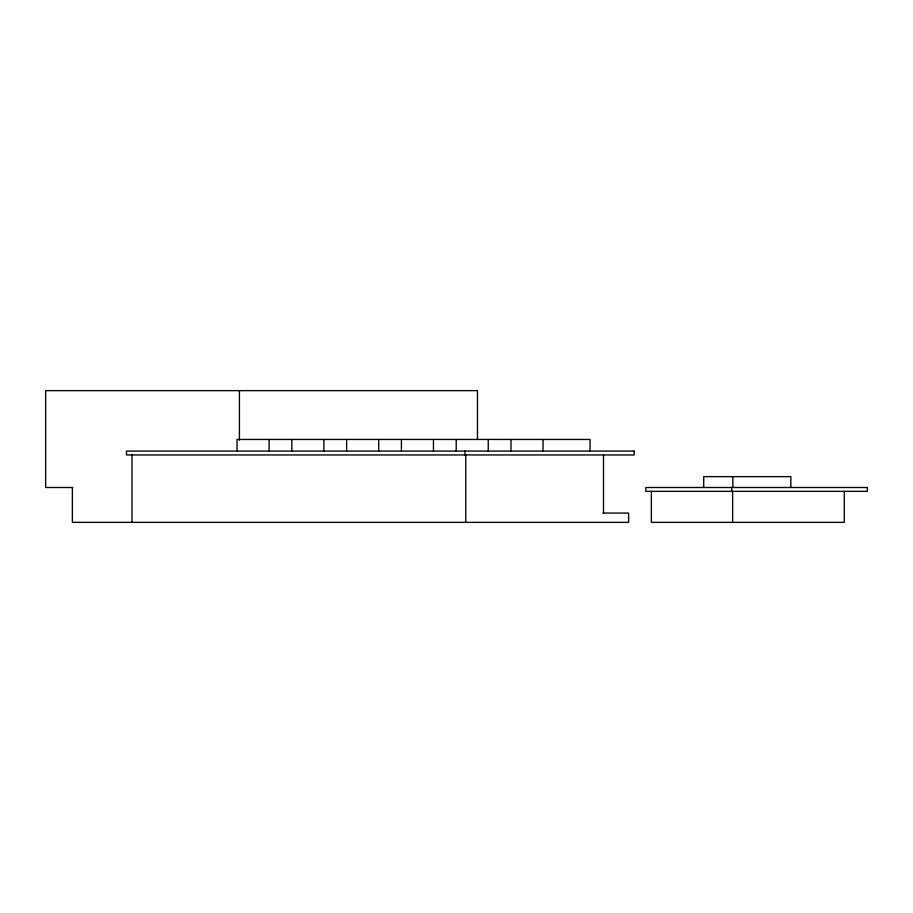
<?xml version="1.0" encoding="UTF-8"?>
<svg xmlns="http://www.w3.org/2000/svg" width="913" height="913" viewBox="0 0 913 913"><rect width="100%" height="100%" fill="white"/><g stroke="black" fill="none" stroke-linecap="round" stroke-linejoin="round"><path stroke-width="1.37" d="M72.732 487.496L45.65 487.496L45.65 390.638L477.465 390.638L477.465 439.062M602.957 513.06L628.635 513.06L628.635 522.362L72.378 522.362L72.378 487.496M844.297 491.365L844.297 522.362L651.357 522.362L651.357 491.365M790.863 487.496L790.863 476.643L703.729 476.643L703.729 487.496M732.865 476.643L732.865 487.496M732.648 491.365L732.648 522.362M731.69 487.496L731.69 491.365M603.516 454.948L603.516 513.06M590.049 451.079L590.049 439.45L237.06 439.45L237.06 451.079M543.041 439.45L543.041 451.079M510.995 439.45L510.995 451.079M488.25 439.45L488.25 451.079M465.778 454.948L465.778 522.362M464.957 451.079L464.957 454.948M456.215 439.45L456.215 451.079M433.47 439.45L433.47 451.079M401.423 439.45L401.423 451.079M378.678 439.45L378.678 451.079M346.632 439.45L346.632 451.079M323.887 439.45L323.887 451.079M291.852 439.45L291.852 451.079M269.095 439.45L269.095 451.079M239.434 390.638L239.434 440.214M132.008 454.948L132.008 522.362M634.181 451.079L126.462 451.079L126.462 454.948L634.181 454.948L634.181 451.079M867.35 487.496L645.822 487.496L645.822 491.365L867.35 491.365L867.35 487.496"/></g></svg>
